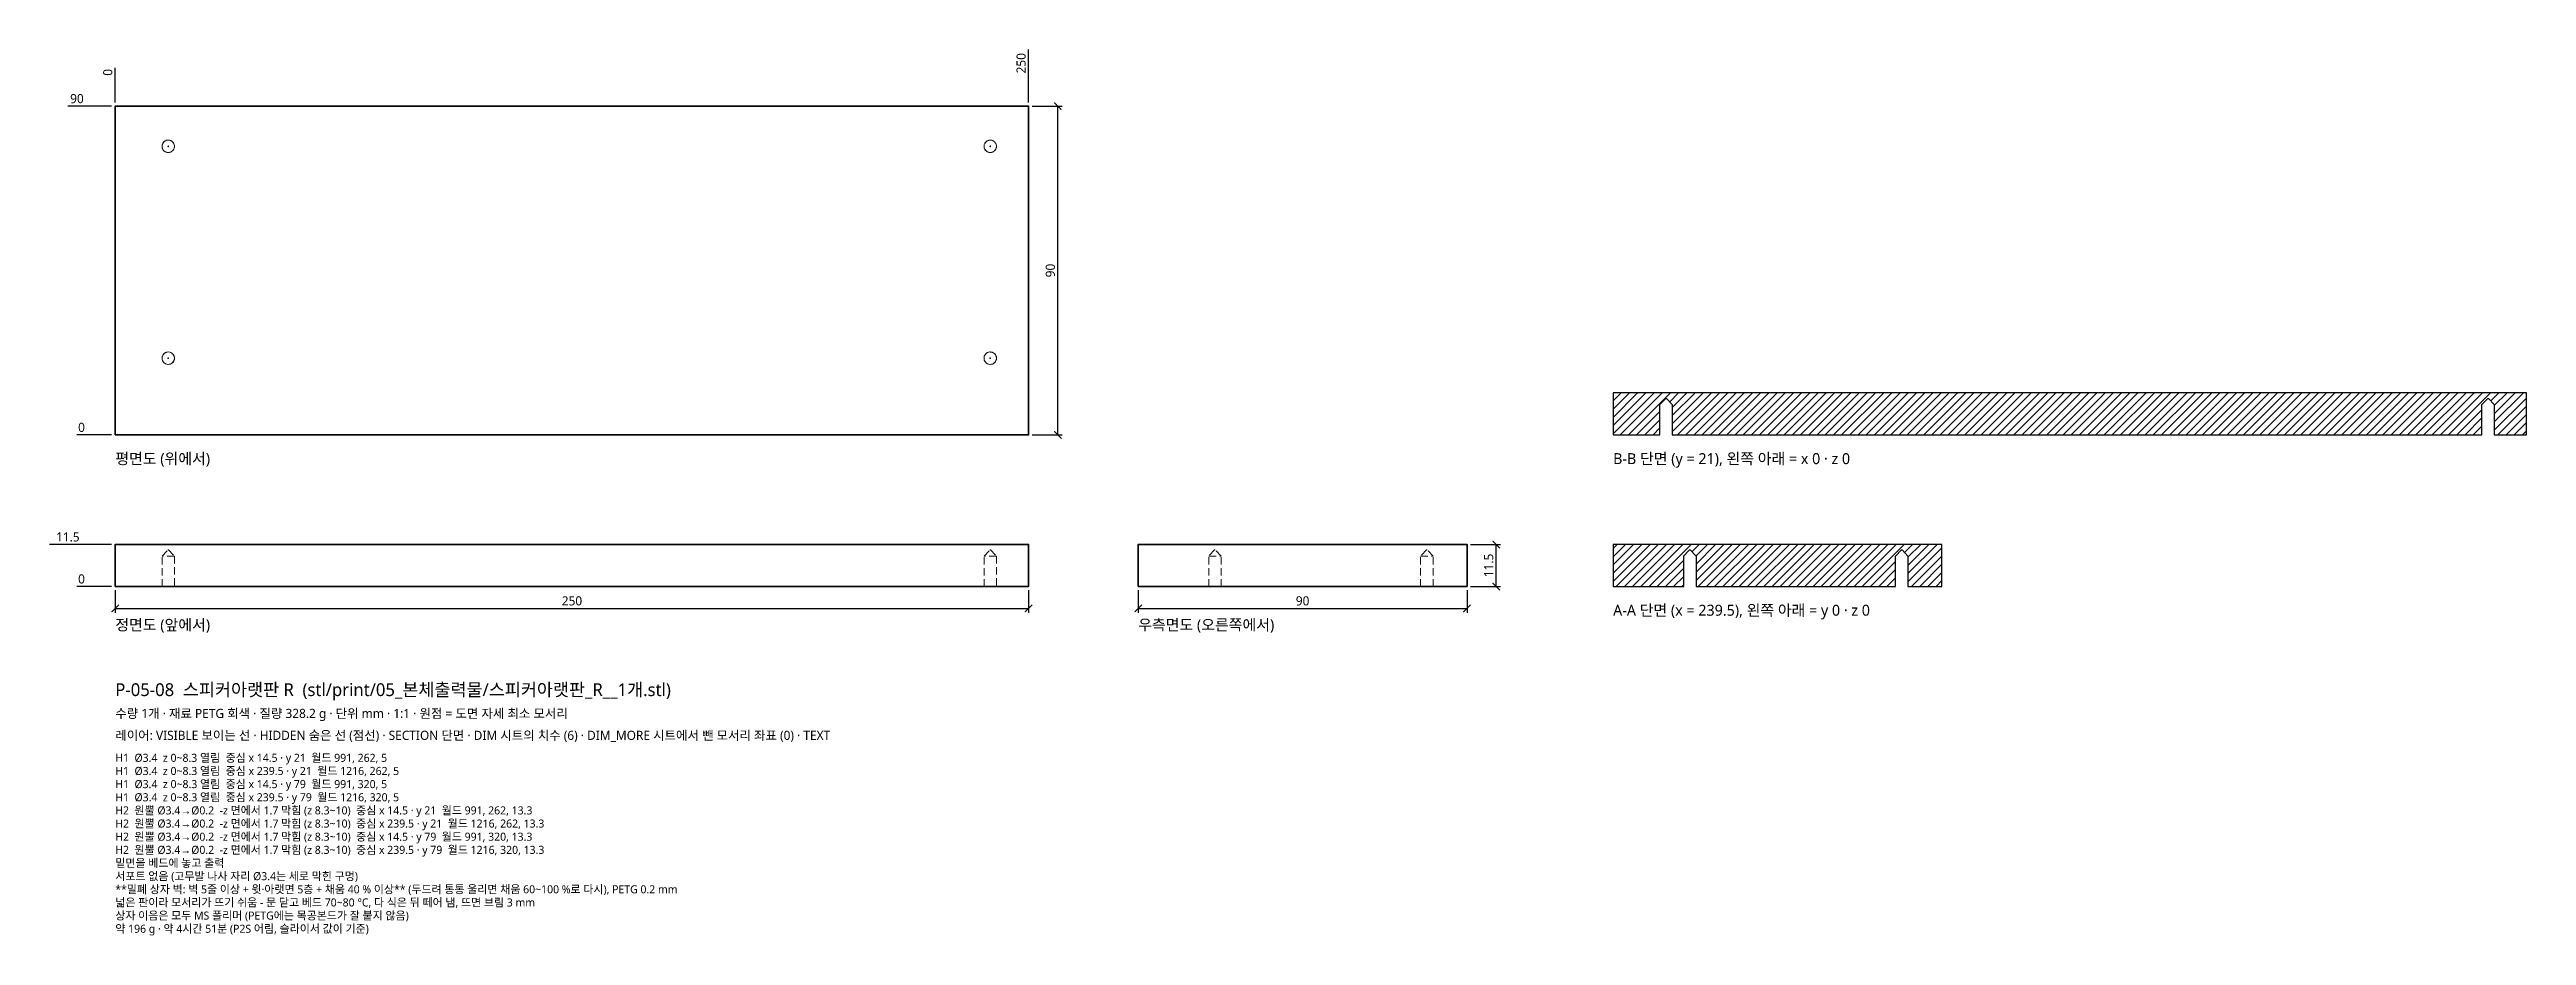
# Model space of a CAD drawing. Header units: millimetres. Extents: x -18 to 660, y -96 to 147.
import ezdxf

# ---------------------------------------------------------------- set-up
doc = ezdxf.new("R2010")
doc.units = ezdxf.units.MM
doc.linetypes.add('HIDDEN', pattern=[3, 2, -1])
for name, color, linetype, lineweight in [('DIM', 4, 'CONTINUOUS', 13), ('HIDDEN', 8, 'HIDDEN', 18), ('SECTION', 5, 'CONTINUOUS', 25), ('TEXT', 7, 'CONTINUOUS', 18), ('VISIBLE', 7, 'CONTINUOUS', 35)]:
    doc.layers.add(name, color=color, linetype=linetype, lineweight=lineweight)
doc.styles.add('KR', font='malgun.ttf')
doc.dimstyles.new('TOCCATA', dxfattribs={"dimtxt": 2.5, "dimasz": 2, "dimexe": 1.2, "dimexo": 1, "dimgap": 0.8, "dimtad": 1, "dimdsep": 46, "dimtxsty": 'KR', "dimblk": 'ARCHTICK', "dimcen": 2.5, "dimazin": 3, "dimtfac": 0.5, "dimtmove": 2, "dimatfit": 3})

# ---------------------------------------------------------------- blocks, each defined once
blk = doc.blocks.new('_ARCHTICK')
at = {"color": 0, "linetype": 'BYBLOCK', "const_width": 0.15}
blk.add_lwpolyline([(-0.5, -0.5), (0.5, 0.5)], dxfattribs=at)

msp = doc.modelspace()

# ---------------------------------------------------------------- hatches: boundary and pattern name
at = {"layer": 'SECTION'}
h = msp.add_hatch(dxfattribs=at)
h.set_pattern_fill('ANSI31', scale=0.5)
h.paths.add_polyline_path([(422.809, 49.8), (422.8, 49.8), (424.4, 51.5), (424.6, 51.5), (426.2, 49.8), (426.2, 41.5), (647.809, 41.5), (647.809, 49.8), (647.8, 49.8), (649.4, 51.5), (649.6, 51.5), (651.2, 49.8), (651.2, 41.5), (660, 41.5), (660, 53), (410, 53), (410, 41.5), (422.809, 41.5)])
h = msp.add_hatch(dxfattribs=at)
h.set_pattern_fill('ANSI31', scale=0.5)
h.paths.add_polyline_path([(429.307, 8.3), (429.3, 8.3), (430.9, 10), (431.1, 10), (432.7, 8.3), (432.693, 8.3), (432.693, 0), (487.307, 0), (487.307, 8.3), (487.3, 8.3), (488.9, 10), (489.1, 10), (490.7, 8.3), (490.693, 8.3), (490.693, 0), (500, 0), (500, 11.5), (410, 11.5), (410, 0), (429.307, 0)])

# ---------------------------------------------------------------- linework, layer by layer
at = {"layer": 'HIDDEN'}
for points in [[(13.65, 121.972), (14.026, 122.128)], [(13.751, 122.026), (14.06, 122.142), (14.5, 122.2), (14.939, 122.142), (15.278, 122.002)], [(13.751, 122.026), (14.075, 122.146)], [(14.074, 122.146), (14.412, 122.198), (14.757, 122.18), (15.09, 122.094)], [(15.399, 121.943), (15.089, 122.095)], [(238.694, 121.99), (239.026, 122.128)], [(238.751, 122.026), (239.074, 122.146)], [(238.751, 122.026), (239.026, 122.128)], [(239.026, 122.128), (239.066, 122.143)], [(239.066, 122.143), (239.464, 122.195)], [(239.074, 122.146), (239.066, 122.143)], [(239.074, 122.146), (239.414, 122.198)], [(239.464, 122.195), (239.414, 122.198)], [(239.464, 122.195), (239.414, 122.198)], [(239.414, 122.198), (239.757, 122.18)], [(239.464, 122.195), (239.5, 122.2), (239.94, 122.142), (240.279, 122.002)], [(239.757, 122.18), (239.87, 122.151)], [(239.757, 122.18), (240.09, 122.094)], [(240.09, 122.094), (240.279, 122.002)], [(240.09, 122.094), (240.399, 121.943), (240.671, 121.732)], [(13.023, 121.338), (12.858, 120.94), (12.8, 120.5), (12.858, 120.061), (13.028, 119.65), (13.298, 119.297)], [(13.014, 119.675), (12.878, 119.991), (12.809, 120.328), (12.809, 120.672), (12.878, 121.009), (13.014, 121.325)], [(13.014, 121.325), (13.21, 121.607)], [(13.023, 121.338), (13.014, 121.325)], [(13.014, 119.675), (13.21, 119.393)], [(13.014, 119.675), (13.023, 119.662)], [(13.023, 121.338), (13.063, 121.396)], [(13.023, 121.338), (13.028, 121.35)], [(13.063, 121.396), (13.028, 121.35)], [(13.063, 121.396), (13.266, 121.66)], [(13.209, 119.394), (13.459, 119.156), (13.751, 118.974), (13.694, 119.01), (14.026, 118.872)], [(13.21, 121.607), (13.46, 121.845), (13.751, 122.026)], [(13.21, 121.607), (13.266, 121.66)], [(13.266, 121.66), (13.298, 121.702)], [(13.297, 119.298), (13.651, 119.028), (13.694, 119.009)], [(13.298, 121.702), (13.65, 121.972)], [(14.075, 118.854), (13.75, 118.974)], [(14.059, 118.858), (14.026, 118.872)], [(14.066, 118.857), (14.459, 118.805)], [(14.414, 118.802), (14.074, 118.854)], [(14.414, 118.802), (14.758, 118.82), (15.091, 118.906), (15.399, 119.057)], [(14.414, 118.802), (14.464, 118.805)], [(14.506, 118.799), (14.47, 118.804)], [(14.5, 118.8), (14.94, 118.858)], [(14.941, 118.858), (15.348, 119.027), (15.368, 119.042)], [(15.399, 119.057), (15.278, 118.998)], [(15.282, 122.001), (15.352, 121.971), (15.686, 121.715)], [(15.399, 121.943), (15.369, 121.957)], [(15.399, 119.057), (15.369, 119.043)], [(15.371, 119.044), (15.687, 119.287)], [(15.399, 121.943), (15.671, 121.733)], [(15.399, 119.057), (15.671, 119.268)], [(15.671, 121.733), (15.687, 121.713)], [(15.671, 121.733), (15.895, 121.471), (16.062, 121.171), (16.165, 120.842), (16.2, 120.5)], [(15.671, 119.268), (15.895, 119.529), (16.062, 119.83), (16.165, 120.158), (16.2, 120.5)], [(15.687, 119.287), (15.671, 119.268)], [(15.687, 121.713), (15.702, 121.702)], [(15.687, 121.713), (15.744, 121.647)], [(15.687, 119.287), (15.702, 119.298)], [(15.973, 121.349), (15.702, 121.703)], [(15.702, 119.298), (15.972, 119.65)], [(15.937, 119.604), (16.001, 119.719)], [(15.972, 121.35), (16.142, 120.94), (16.2, 120.5)], [(16.001, 119.719), (15.972, 119.65)], [(16.001, 119.719), (16.142, 120.06), (16.2, 120.5)], [(237.847, 120.86), (237.8, 120.5), (237.858, 120.06)], [(237.809, 120.672), (237.808, 120.33), (237.878, 119.991)], [(237.809, 120.672), (237.878, 121.009)], [(237.809, 120.672), (237.847, 120.86)], [(237.847, 120.86), (237.858, 120.94), (237.87, 120.968)], [(238.018, 119.674), (237.863, 120.047)], [(237.87, 120.968), (238.023, 121.338)], [(237.878, 121.009), (237.87, 120.968)], [(237.878, 119.991), (237.87, 120.032)], [(237.878, 121.009), (238.014, 121.325)], [(237.878, 119.991), (238.014, 119.675), (238.023, 119.662)], [(238.014, 121.325), (238.21, 121.607)], [(238.014, 121.325), (238.063, 121.396)], [(238.023, 121.338), (238.014, 121.325)], [(238.21, 119.393), (238.015, 119.673)], [(238.023, 121.338), (238.063, 121.396)], [(238.023, 121.338), (238.063, 121.396)], [(238.21, 119.393), (238.023, 119.662)], [(238.023, 119.662), (238.063, 119.604)], [(238.023, 119.662), (238.063, 119.604)], [(238.063, 121.396), (238.266, 121.66)], [(238.063, 121.396), (238.21, 121.607)], [(238.063, 119.604), (238.266, 119.34)], [(238.21, 121.607), (238.459, 121.844)], [(238.21, 121.607), (238.266, 121.66)], [(238.21, 119.393), (238.459, 119.156)], [(238.21, 119.393), (238.266, 119.34)], [(238.266, 121.66), (238.298, 121.702), (238.359, 121.749)], [(238.266, 119.34), (238.298, 119.298), (238.359, 119.251)], [(238.359, 121.749), (238.65, 121.972), (238.694, 121.99)], [(238.459, 121.844), (238.359, 121.749)], [(238.459, 119.156), (238.359, 119.251)], [(238.359, 119.251), (238.587, 119.076)], [(238.459, 121.844), (238.751, 122.026)], [(238.459, 121.844), (238.694, 121.991)], [(238.459, 119.156), (238.751, 118.974)], [(238.587, 119.076), (238.65, 119.028), (238.694, 119.01)], [(238.587, 119.076), (238.694, 119.01)], [(238.751, 122.026), (238.694, 121.99)], [(238.751, 118.974), (238.694, 119.01)], [(238.694, 119.01), (239.026, 118.872)], [(238.751, 118.974), (239.074, 118.854)], [(238.751, 118.974), (239.026, 118.872)], [(239.026, 118.872), (239.066, 118.857)], [(239.074, 118.854), (239.066, 118.857)], [(239.066, 118.857), (239.464, 118.805)], [(239.074, 118.854), (239.414, 118.802), (239.464, 118.805)], [(239.414, 118.802), (239.757, 118.82)], [(239.464, 118.805), (239.5, 118.8), (239.94, 118.858), (240.279, 118.998)], [(239.464, 118.805), (239.757, 118.82)], [(239.464, 118.805), (239.581, 118.811)], [(239.757, 118.82), (240.09, 118.906)], [(239.757, 118.82), (239.87, 118.849)], [(240.09, 118.906), (240.399, 119.057)], [(240.09, 118.906), (240.279, 118.998)], [(240.279, 122.002), (240.35, 121.972), (240.369, 121.957)], [(240.279, 122.002), (240.369, 121.957)], [(240.279, 118.998), (240.399, 119.057)], [(240.279, 118.998), (240.35, 119.028), (240.369, 119.043)], [(240.279, 118.998), (240.369, 119.043)], [(240.369, 121.957), (240.687, 121.714)], [(240.369, 119.043), (240.687, 119.287)], [(240.399, 119.057), (240.671, 119.268)], [(240.687, 121.714), (240.671, 121.732)], [(240.687, 121.714), (240.671, 121.732)], [(240.671, 119.268), (240.895, 119.529)], [(240.687, 119.287), (240.671, 119.268)], [(240.687, 121.714), (240.702, 121.702), (240.972, 121.35)], [(240.687, 119.287), (240.702, 119.298), (240.937, 119.604)], [(240.687, 119.287), (240.895, 119.529)], [(241.064, 121.168), (240.891, 121.478)], [(240.895, 119.529), (241.062, 119.83)], [(240.895, 119.529), (240.937, 119.604)], [(240.937, 119.604), (241.063, 119.831)], [(240.937, 119.604), (240.972, 119.65), (241.001, 119.719)], [(240.937, 119.604), (241.001, 119.719)], [(240.995, 121.295), (240.967, 121.363)], [(241.001, 119.719), (241.142, 120.06), (241.148, 120.101)], [(241.113, 121.01), (241.003, 121.276)], [(241.168, 120.834), (241.061, 121.173)], [(241.062, 119.83), (241.165, 120.158)], [(241.062, 119.83), (241.148, 120.102)], [(241.115, 121.006), (241.143, 120.934), (241.199, 120.506)], [(241.148, 120.101), (241.2, 120.5)], [(241.165, 120.158), (241.148, 120.101)], [(241.2, 120.5), (241.165, 120.842)], [(241.165, 120.158), (241.2, 120.5)], [(12.858, 62.06), (12.8, 62.5), (12.858, 62.94), (13.028, 63.35)], [(13.027, 61.651), (12.858, 62.06)], [(13.028, 63.35), (13.298, 63.702), (13.65, 63.972), (14.066, 64.143)], [(13.028, 61.65), (13.298, 61.298), (13.65, 61.028), (14.06, 60.858)], [(13.21, 61.393), (13.459, 61.156), (13.751, 60.974), (14.074, 60.854)], [(13.266, 63.66), (13.359, 63.749)], [(14.061, 60.858), (14.5, 60.8), (14.94, 60.858), (15.35, 61.028)], [(14.066, 64.143), (14.5, 64.2), (14.94, 64.142), (15.35, 63.972)], [(14.074, 60.854), (14.414, 60.802), (14.757, 60.82), (15.09, 60.906), (15.399, 61.057), (15.671, 61.268)], [(15.702, 63.702), (15.35, 63.972)], [(15.35, 61.028), (15.702, 61.298), (15.972, 61.65), (16.142, 62.06), (16.2, 62.5)], [(15.671, 61.268), (15.895, 61.529), (16.062, 61.83)], [(15.671, 61.268), (15.687, 61.287)], [(15.702, 63.702), (15.972, 63.35), (16.142, 62.94), (16.2, 62.5)], [(16.062, 61.83), (16.001, 61.719)], [(16.062, 61.83), (16.165, 62.158), (16.2, 62.5)], [(237.806, 62.456), (237.797, 62.523)], [(237.8, 62.5), (237.809, 62.566)], [(237.809, 62.672), (237.808, 62.33), (237.878, 61.991)], [(237.809, 62.672), (237.878, 63.009)], [(237.809, 62.571), (237.857, 62.935)], [(237.809, 62.672), (237.847, 62.86)], [(237.859, 62.054), (237.811, 62.418)], [(237.858, 62.94), (237.87, 62.968)], [(237.87, 62.032), (237.858, 62.06)], [(237.87, 62.968), (238.023, 63.338)], [(237.878, 63.009), (237.87, 62.968)], [(237.878, 61.991), (237.87, 62.032)], [(237.87, 62.032), (238.023, 61.662)], [(237.878, 63.009), (238.014, 63.325)], [(237.878, 61.991), (238.014, 61.675)], [(238.014, 63.325), (238.21, 63.607)], [(238.014, 63.325), (238.063, 63.396)], [(238.023, 63.338), (238.014, 63.325)], [(238.023, 61.662), (238.014, 61.675)], [(238.014, 61.675), (238.21, 61.393)], [(238.023, 63.338), (238.063, 63.396)], [(238.023, 63.338), (238.063, 63.396)], [(238.023, 61.662), (238.063, 61.604)], [(238.023, 61.662), (238.063, 61.604)], [(238.063, 63.396), (238.298, 63.702), (238.359, 63.749)], [(238.063, 63.396), (238.21, 63.607)], [(238.21, 61.393), (238.063, 61.604)], [(238.063, 61.604), (238.266, 61.34)], [(238.21, 63.607), (238.459, 63.844)], [(238.21, 63.607), (238.359, 63.749)], [(238.21, 61.393), (238.459, 61.156)], [(238.21, 61.393), (238.266, 61.34)], [(238.266, 61.34), (238.298, 61.298), (238.359, 61.251)], [(238.359, 63.749), (238.587, 63.924)], [(238.359, 63.749), (238.459, 63.844)], [(238.459, 61.156), (238.359, 61.251)], [(238.359, 61.251), (238.587, 61.076)], [(238.459, 63.844), (238.751, 64.026)], [(238.459, 61.156), (238.751, 60.974)], [(238.587, 63.924), (238.65, 63.972), (238.694, 63.99)], [(238.587, 63.924), (238.694, 63.99)], [(238.587, 61.076), (238.65, 61.028), (238.694, 61.01)], [(238.587, 61.076), (238.694, 61.01)], [(238.694, 63.99), (239.026, 64.128)], [(238.694, 63.99), (238.751, 64.026)], [(238.751, 64.026), (239.074, 64.146)], [(238.751, 64.026), (239.066, 64.143)], [(239.026, 64.128), (239.066, 64.143)], [(239.026, 64.128), (239.066, 64.143)], [(239.066, 64.143), (239.5, 64.2), (239.581, 64.189)], [(239.066, 64.143), (239.074, 64.146)], [(239.074, 64.146), (239.414, 64.198), (239.757, 64.18)], [(239.757, 64.18), (239.581, 64.189)], [(239.581, 64.189), (239.87, 64.151)], [(239.757, 64.18), (239.87, 64.151)], [(239.757, 64.18), (240.09, 64.094)], [(239.87, 64.151), (239.94, 64.142), (239.998, 64.118)], [(240.09, 64.094), (239.998, 64.118)], [(239.998, 64.118), (240.279, 64.002)], [(240.09, 64.094), (240.279, 64.002)], [(240.09, 64.094), (240.399, 63.943)], [(240.09, 60.906), (240.399, 61.057)], [(240.279, 64.002), (240.35, 63.972), (240.369, 63.957)], [(240.279, 64.002), (240.369, 63.957)], [(240.279, 60.998), (240.35, 61.028), (240.369, 61.043)], [(240.279, 60.998), (240.369, 61.043)], [(240.399, 63.943), (240.369, 63.957)], [(240.369, 63.957), (240.687, 63.713)], [(240.369, 61.043), (240.687, 61.287)], [(240.399, 61.057), (240.369, 61.043)], [(240.399, 63.943), (240.671, 63.733)], [(240.399, 61.057), (240.671, 61.268)], [(240.687, 63.713), (240.671, 63.733)], [(240.671, 63.733), (240.895, 63.472)], [(240.671, 61.268), (240.896, 61.53)], [(240.687, 61.287), (240.671, 61.268)], [(240.687, 63.713), (240.702, 63.702), (240.744, 63.647)], [(240.687, 63.713), (240.744, 63.647)], [(240.687, 61.287), (240.896, 61.53)], [(240.687, 61.287), (240.702, 61.298), (240.744, 61.353)], [(240.687, 61.287), (240.744, 61.353)], [(240.744, 63.647), (240.937, 63.396)], [(240.744, 61.353), (240.937, 61.604)], [(240.895, 63.472), (240.937, 63.396)], [(240.895, 63.472), (241.062, 63.17)], [(240.896, 61.53), (241.063, 61.831)], [(240.896, 61.53), (240.937, 61.604)], [(240.937, 63.396), (240.972, 63.35), (241.142, 62.94)], [(240.937, 61.604), (240.972, 61.65), (241.142, 62.06)], [(241.167, 62.836), (241.062, 63.172)], [(241.062, 61.829), (241.165, 62.158)], [(241.142, 62.06), (241.148, 62.101)], [(241.199, 62.507), (241.143, 62.933)], [(241.148, 62.101), (241.165, 62.158), (241.2, 62.5)], [(241.148, 62.101), (241.2, 62.5)], [(241.2, 62.5), (241.165, 62.842)], [(238.751, 60.974), (238.694, 61.01)], [(238.694, 61.01), (239.026, 60.872)], [(238.751, 60.974), (239.074, 60.854)], [(239.026, 60.872), (239.066, 60.857)], [(239.026, 60.872), (239.066, 60.857)], [(239.066, 60.857), (239.414, 60.802)], [(239.066, 60.857), (239.464, 60.805)], [(239.414, 60.802), (239.757, 60.82)], [(239.464, 60.805), (239.414, 60.802)], [(239.464, 60.805), (239.5, 60.8), (239.94, 60.858), (239.998, 60.882)], [(239.757, 60.82), (240.09, 60.906)], [(239.757, 60.82), (239.87, 60.849)], [(239.998, 60.882), (240.279, 60.998)], [(240.09, 60.906), (239.998, 60.882)], [(240.09, 60.906), (240.279, 60.998)], [(16.2, 8.3), (12.8, 8.3), (14.4, 10), (14.6, 10), (16.2, 8.3)], [(12.809, 0), (12.809, 8.3)], [(16.2, 8.3), (16.2, 0)], [(241.2, 8.3), (237.8, 8.3), (239.4, 10), (239.6, 10), (241.2, 8.3)], [(237.809, 0), (237.809, 8.3)], [(241.2, 8.3), (241.2, 0)], [(299.3, 8.3), (302.7, 8.3), (301.1, 10), (300.9, 10), (299.3, 8.3)], [(299.302, 0), (299.302, 8.3)], [(302.698, 0), (302.698, 8.3)], [(357.3, 8.3), (360.7, 8.3), (359.1, 10), (358.9, 10), (357.3, 8.3)], [(357.302, 0), (357.302, 8.3)], [(360.698, 0), (360.698, 8.3)]]:
    msp.add_lwpolyline(points, dxfattribs=at)
for centre in [(14.5, 120.5), (239.5, 120.5), (14.5, 62.5), (239.5, 62.5)]:
    msp.add_circle(centre, 0.1, dxfattribs=at)
msp.add_arc((14.5, 62.5), 1.7, -0.000301, -139.361638, dxfattribs=at)
at = {"layer": 'SECTION'}
for points in [[(422.809, 49.8), (422.8, 49.8), (424.4, 51.5), (424.6, 51.5), (426.2, 49.8), (426.2, 41.5), (647.809, 41.5), (647.809, 49.8), (647.8, 49.8), (649.4, 51.5), (649.6, 51.5), (651.2, 49.8), (651.2, 41.5), (660, 41.5), (660, 53), (410, 53), (410, 41.5), (422.809, 41.5)], [(429.307, 8.3), (429.3, 8.3), (430.9, 10), (431.1, 10), (432.7, 8.3), (432.693, 8.3), (432.693, 0), (487.307, 0), (487.307, 8.3), (487.3, 8.3), (488.9, 10), (489.1, 10), (490.7, 8.3), (490.693, 8.3), (490.693, 0), (500, 0), (500, 11.5), (410, 11.5), (410, 0), (429.307, 0)]]:
    msp.add_lwpolyline(points, close=True, dxfattribs=at)
at = {"layer": 'VISIBLE'}
for points in [[(0, 41.5), (0, 131.5), (250, 131.5), (250, 41.5), (0, 41.5)], [(0, 0), (0, 11.5), (250, 11.5), (250, 0), (0, 0)], [(280, 0), (280, 11.5), (370, 11.5), (370, 0), (280, 0)]]:
    msp.add_lwpolyline(points, dxfattribs=at)

# ---------------------------------------------------------------- texts
at = {"layer": 'TEXT', "style": 'KR'}
for s, height, p in [('평면도 (위에서)', 3, (0, 33.5)), ('B-B 단면 (y = 21), 왼쪽 아래 = x 0 · z 0', 3, (410, 33.5)), ('A-A 단면 (x = 239.5), 왼쪽 아래 = y 0 · z 0', 3, (410, -8)), ('정면도 (앞에서)', 3, (0, -12)), ('우측면도 (오른쪽에서)', 3, (280, -12)), ('P-05-08  스피커아랫판 R  (stl/print/05_본체출력물/스피커아랫판_R__1개.stl)', 3.5, (0, -30)), ('수량 1개 · 재료 PETG 회색 · 질량 328.2 g · 단위 mm · 1:1 · 원점 = 도면 자세 최소 모서리', 2.5, (0, -36)), ('레이어: VISIBLE 보이는 선 · HIDDEN 숨은 선 (점선) · SECTION 단면 · DIM 시트의 치수 (6) · DIM_MORE 시트에서 뺀 모서리 좌표 (0) · TEXT', 2.5, (0, -42)), ('H1  Ø3.4  z 0~8.3 열림  중심 x 14.5 · y 21  월드 991, 262, 5', 2.2, (0, -48)), ('H1  Ø3.4  z 0~8.3 열림  중심 x 239.5 · y 21  월드 1216, 262, 5', 2.2, (0, -51.6)), ('H1  Ø3.4  z 0~8.3 열림  중심 x 14.5 · y 79  월드 991, 320, 5', 2.2, (0, -55.2)), ('H1  Ø3.4  z 0~8.3 열림  중심 x 239.5 · y 79  월드 1216, 320, 5', 2.2, (0, -58.8)), ('H2  원뿔 Ø3.4→Ø0.2  -z 면에서 1.7 막힘 (z 8.3~10)  중심 x 14.5 · y 21  월드 991, 262, 13.3', 2.2, (0, -62.4)), ('H2  원뿔 Ø3.4→Ø0.2  -z 면에서 1.7 막힘 (z 8.3~10)  중심 x 239.5 · y 21  월드 1216, 262, 13.3', 2.2, (0, -66)), ('H2  원뿔 Ø3.4→Ø0.2  -z 면에서 1.7 막힘 (z 8.3~10)  중심 x 14.5 · y 79  월드 991, 320, 13.3', 2.2, (0, -69.6)), ('H2  원뿔 Ø3.4→Ø0.2  -z 면에서 1.7 막힘 (z 8.3~10)  중심 x 239.5 · y 79  월드 1216, 320, 13.3', 2.2, (0, -73.2)), ('밑면을 베드에 놓고 출력', 2.2, (0, -76.8)), ('서포트 없음 (고무발 나사 자리 Ø3.4는 세로 막힌 구멍)', 2.2, (0, -80.4)), ('**밀폐 상자 벽: 벽 5줄 이상 + 윗·아랫면 5층 + 채움 40 % 이상** (두드려 통통 울리면 채움 60~100 %로 다시), PETG 0.2 mm', 2.2, (0, -84)), ('넓은 판이라 모서리가 뜨기 쉬움 - 문 닫고 베드 70~80 °C, 다 식은 뒤 떼어 냄, 뜨면 브림 3 mm', 2.2, (0, -87.6)), ('상자 이음은 모두 MS 폴리머 (PETG에는 목공본드가 잘 붙지 않음)', 2.2, (0, -91.2)), ('약 196 g · 약 4시간 51분 (P2S 어림, 슬라이서 값이 기준)', 2.2, (0, -94.8))]:
    msp.add_text(s, height=height, dxfattribs=at).set_placement(p)

# ---------------------------------------------------------------- dimensions: what is measured, and where the dimension line sits
at = {"layer": 'DIM'}
for feature_location, offset, dtype, origin in [((250, 131.5), (0, 8), 1, (0, 41.5)), ((0, 131.5), (0, 8), 1, (0, 41.5)), ((0, 131.5), (-8, 0), 0, (0, 41.5)), ((0, 41.5), (-8, 0), 0, (0, 41.5)), ((0, 11.5), (-8, 0), 0, (0, 0)), ((0, 0), (-8, 0), 0, (0, 0))]:
    msp.add_ordinate_dim(feature_location=feature_location, offset=offset, dtype=dtype, origin=origin, dimstyle='TOCCATA', dxfattribs=at).render()
for base, p1, p2 in [((258, 41.5), (250, 41.5), (250, 131.5)), ((378, 0), (370, 0), (370, 11.5))]:
    msp.add_linear_dim(base=base, p1=p1, p2=p2, angle=90, dimstyle='TOCCATA', dxfattribs=at).render()
for base, p1, p2 in [((0, -6), (0, 0), (250, 0)), ((280, -6), (280, 0), (370, 0))]:
    msp.add_linear_dim(base=base, p1=p1, p2=p2, dimstyle='TOCCATA', dxfattribs=at).render()

doc.saveas('drawing.dxf')
